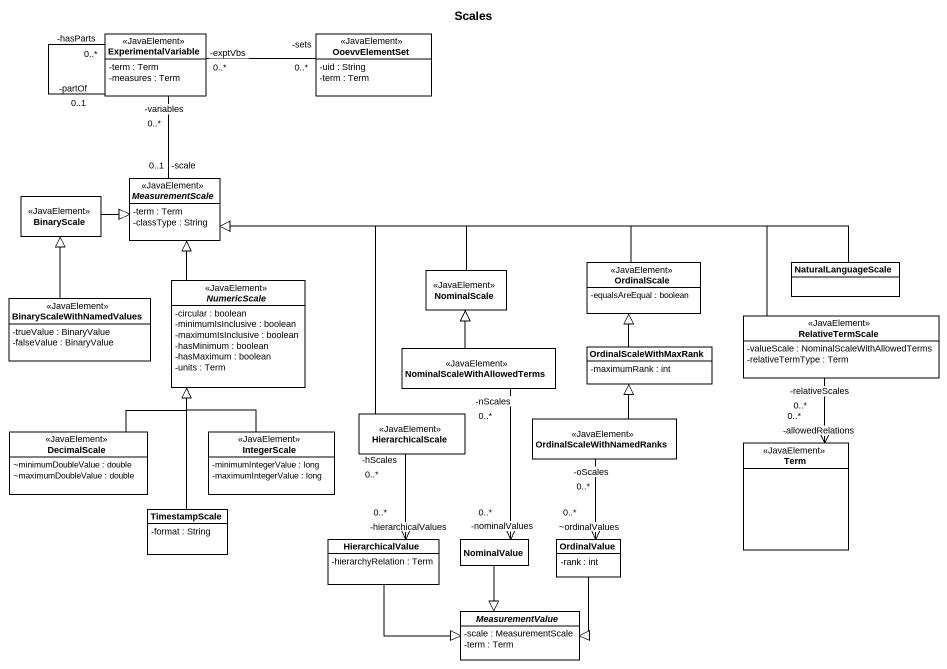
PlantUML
@startuml
title Scales
hide circle
hide empty members
skinparam classAttributeIconSize 0
class ExperimentalVariable <<JavaElement>> {
  -term : Term
  -measures : Term
}
class OoevvElementSet <<JavaElement>> {
  -uid : String
  -term : Term
}
abstract class MeasurementScale <<JavaElement>> {
  -term : Term
  -classType : String
}
class BinaryScale <<JavaElement>>
class OrdinalScale <<JavaElement>> {
  -equalsAreEqual : boolean
}
class NaturalLanguageScale
class BinaryScaleWithNamedValues <<JavaElement>> {
  -trueValue : BinaryValue
  -falseValue : BinaryValue
}
abstract class NumericScale <<JavaElement>> {
  -circular : boolean
  -minimumIsInclusive : boolean
  -maximumIsInclusive : boolean
  -hasMinimum : boolean
  -hasMaximum : boolean
  -units : Term
}
class NominalScale <<JavaElement>>
class RelativeTermScale <<JavaElement>> {
  -valueScale : NominalScaleWithAllowedTerms
  -relativeTermType : Term
}
class NominalScaleWithAllowedTerms <<JavaElement>>
class OrdinalScaleWithMaxRank {
  -maximumRank : int
}
class HierarchicalScale <<JavaElement>>
class DecimalScale <<JavaElement>> {
  ~minimumDoubleValue : double
  ~maximumDoubleValue : double
}
class IntegerScale <<JavaElement>> {
  -minimumIntegerValue : long
  -maximumIntegerValue : long
}
class OrdinalScaleWithNamedRanks <<JavaElement>>
class Term <<JavaElement>>
class TimestampScale {
  -format : String
}
class HierarchicalValue {
  -hierarchyRelation : Term
}
class NominalValue
class OrdinalValue {
  -rank : int
}
abstract class MeasurementValue {
  -scale : MeasurementScale
  -term : Term
}
ExperimentalVariable "-hasParts\n0..*" -- "-partOf\n0..1" ExperimentalVariable
ExperimentalVariable "-exptVbs\n0..*" -right- "-sets\n0..*" OoevvElementSet
MeasurementScale "-scale\n0..1" -up- "-variables\n0..*" ExperimentalVariable
BinaryScale -right-|> MeasurementScale
OrdinalScale -left-|> MeasurementScale
NaturalLanguageScale -left-|> MeasurementScale
BinaryScaleWithNamedValues -up-|> BinaryScale
NumericScale -up-|> MeasurementScale
NominalScale -left-|> MeasurementScale
RelativeTermScale -left-|> MeasurementScale
NominalScaleWithAllowedTerms -up-|> NominalScale
OrdinalScaleWithMaxRank -up-|> OrdinalScale
HierarchicalScale -up-|> MeasurementScale
DecimalScale -up-|> NumericScale
IntegerScale -up-|> NumericScale
OrdinalScaleWithNamedRanks -up-|> OrdinalScaleWithMaxRank
Term "-allowedRelations\n0..*" <-up- "-relativeScales\n0..*" RelativeTermScale
TimestampScale -up-|> NumericScale
HierarchicalValue "-hierarchicalValues\n0..*" <-up- "-hScales\n0..*" HierarchicalScale
HierarchicalValue -right-|> MeasurementValue
NominalValue "-nominalValues\n0..*" <-up- "-nScales\n0..*" NominalScaleWithAllowedTerms
NominalValue --|> MeasurementValue
OrdinalValue "~ordinalValues\n0..*" <-up- "-oScales\n0..*" OrdinalScaleWithNamedRanks
OrdinalValue --|> MeasurementValue
@enduml
